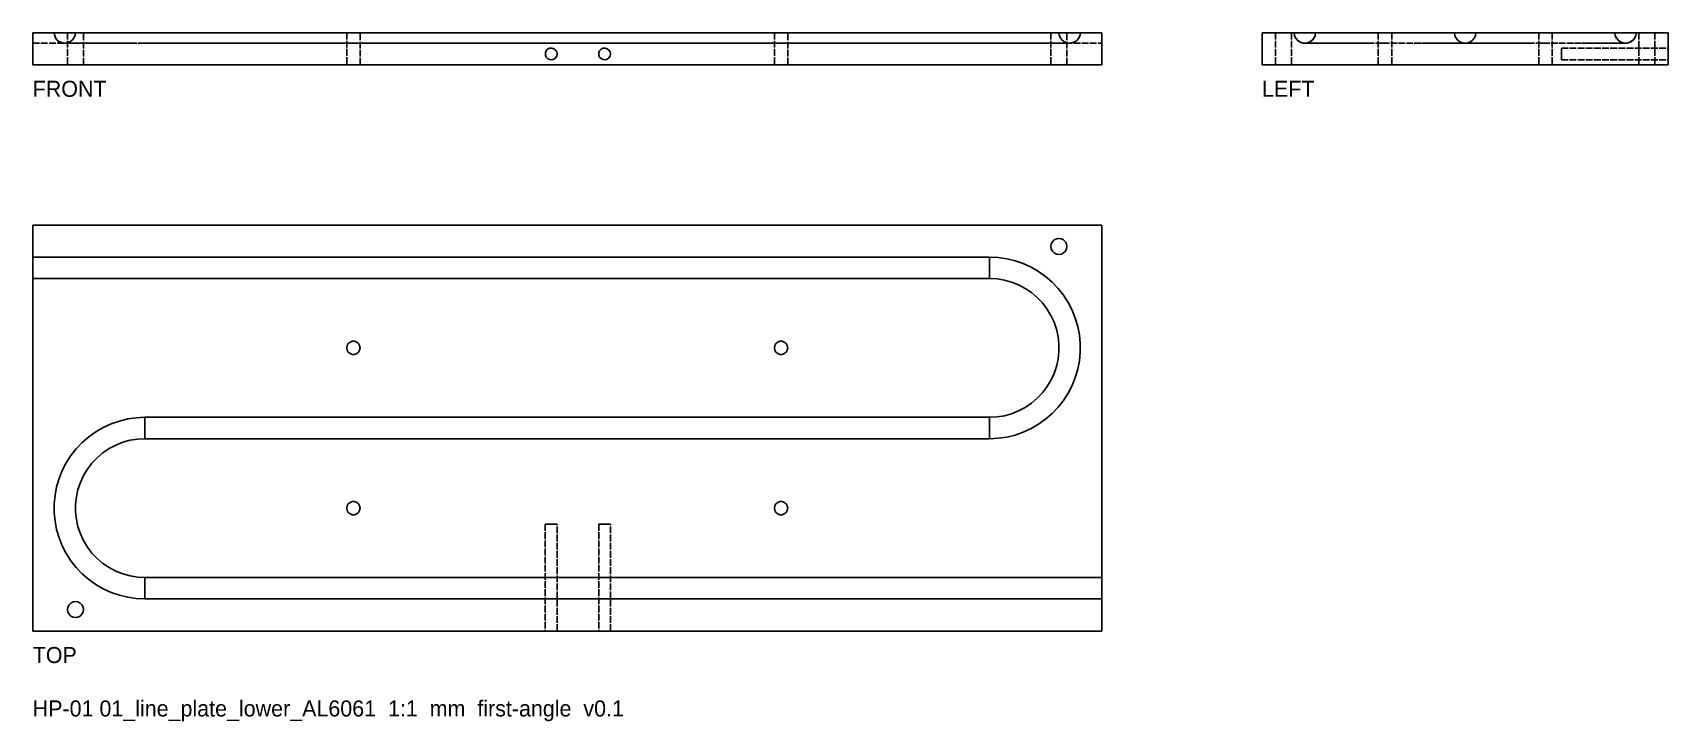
# Model space of a CAD drawing. Header units: millimetres. Extents: x 0 to 306, y -17 to 112.
import ezdxf

# ---------------------------------------------------------------- set-up
doc = ezdxf.new("R2010")
doc.units = ezdxf.units.MM
doc.linetypes.add('DASHED', pattern=[1.524, 1.27, -0.254])
for name, color, linetype in [('HIDDEN', 8, 'DASHED'), ('TEXT', 3, 'Continuous'), ('VISIBLE', 7, 'Continuous')]:
    doc.layers.add(name, color=color, linetype=linetype)

msp = doc.modelspace()

# ---------------------------------------------------------------- linework, layer by layer
at = {"layer": 'HIDDEN'}
for points in [[(0, 112), (0, 111.78), (0, 111.56), (0, 111.35), (0, 111.15), (0, 110.96), (0, 110.78), (0, 110.62), (0, 110.47), (0, 110.35), (0, 110.24), (0, 110.16), (0, 110.1), (0, 110.06), (0, 110.05)], [(0, 110.05), (0, 110.06), (0, 110.1), (0, 110.16), (0, 110.24), (0, 110.35), (0, 110.47), (0, 110.62), (0, 110.78), (0, 110.96), (0, 111.15), (0, 111.35), (0, 111.56), (0, 111.78), (0, 112)], [(0, 106), (0, 112)], [(0, 112), (179, 112)], [(0, 112), (179, 112)], [(0, 112), (200, 112)], [(21, 112), (19.1, 112), (17.22, 112), (15.39, 112), (13.62, 112), (11.96, 112), (10.4, 112), (8.98, 112), (7.71, 112), (6.61, 112), (5.68, 112), (4.95, 112), (4.43, 112), (4.11, 112), (4, 112)], [(4, 112), (4.11, 112), (4.43, 112), (4.95, 112), (5.68, 112), (6.61, 112), (7.71, 112), (8.98, 112), (10.4, 112), (11.96, 112), (13.62, 112), (15.39, 112), (17.22, 112), (19.1, 112), (21, 112)], [(4, 112), (4.05, 111.62), (4.17, 111.25), (4.35, 110.91), (4.6, 110.62), (4.9, 110.38), (5.25, 110.2), (5.62, 110.09), (6, 110.05)], [(8, 112), (7.95, 111.62), (7.83, 111.25), (7.65, 110.91), (7.4, 110.62), (7.1, 110.38), (6.75, 110.2), (6.38, 110.09), (6, 110.05)], [(9.5, 112), (9.46, 112), (9.35, 112), (9.17, 112), (8.94, 112), (8.65, 112), (8.33, 112), (8, 112), (7.67, 112), (7.35, 112), (7.06, 112), (6.83, 112), (6.65, 112), (6.54, 112), (6.5, 112)], [(6.5, 112), (6.54, 112), (6.65, 112), (6.83, 112), (7.06, 112), (7.35, 112), (7.67, 112), (8, 112), (8.33, 112), (8.65, 112), (8.94, 112), (9.17, 112), (9.35, 112), (9.46, 112), (9.5, 112)], [(6.5, 112), (6.5, 106)], [(21, 112), (19.54, 112), (18.11, 112), (16.71, 112), (15.36, 112), (14.08, 112), (12.89, 112), (11.81, 112), (10.84, 112), (9.99, 112), (9.29, 112), (8.73, 112), (8.33, 112), (8.08, 112), (8, 112)], [(8, 112), (8.08, 112), (8.33, 112), (8.73, 112), (9.29, 112), (9.99, 112), (10.84, 112), (11.81, 112), (12.89, 112), (14.08, 112), (15.36, 112), (16.71, 112), (18.11, 112), (19.54, 112), (21, 112)], [(9.5, 106), (9.5, 112)], [(21, 112), (200, 112)], [(179, 112), (21, 112)], [(179, 112), (21, 112)], [(21, 112), (200, 112)], [(61.25, 112), (61.22, 112), (61.13, 112), (60.98, 112), (60.78, 112), (60.54, 112), (60.28, 112), (60, 112), (59.72, 112), (59.46, 112), (59.22, 112), (59.02, 112), (58.87, 112), (58.78, 112), (58.75, 112)], [(58.75, 112), (58.78, 112), (58.87, 112), (59.02, 112), (59.22, 112), (59.46, 112), (59.72, 112), (60, 112), (60.28, 112), (60.54, 112), (60.78, 112), (60.98, 112), (61.13, 112), (61.22, 112), (61.25, 112)], [(61.25, 112), (61.22, 112), (61.13, 112), (60.98, 112), (60.78, 112), (60.54, 112), (60.28, 112), (60, 112), (59.72, 112), (59.46, 112), (59.22, 112), (59.02, 112), (58.87, 112), (58.78, 112), (58.75, 112)], [(58.75, 112), (58.78, 112), (58.87, 112), (59.02, 112), (59.22, 112), (59.46, 112), (59.72, 112), (60, 112), (60.28, 112), (60.54, 112), (60.78, 112), (60.98, 112), (61.13, 112), (61.22, 112), (61.25, 112)], [(58.75, 112), (58.75, 106)], [(58.75, 112), (58.75, 106)], [(61.25, 106), (61.25, 112)], [(61.25, 106), (61.25, 112)], [(141.25, 112), (141.22, 112), (141.13, 112), (140.98, 112), (140.78, 112), (140.54, 112), (140.28, 112), (140, 112), (139.72, 112), (139.46, 112), (139.22, 112), (139.02, 112), (138.87, 112), (138.78, 112), (138.75, 112)], [(138.75, 112), (138.78, 112), (138.87, 112), (139.02, 112), (139.22, 112), (139.46, 112), (139.72, 112), (140, 112), (140.28, 112), (140.54, 112), (140.78, 112), (140.98, 112), (141.13, 112), (141.22, 112), (141.25, 112)], [(141.25, 112), (141.22, 112), (141.13, 112), (140.98, 112), (140.78, 112), (140.54, 112), (140.28, 112), (140, 112), (139.72, 112), (139.46, 112), (139.22, 112), (139.02, 112), (138.87, 112), (138.78, 112), (138.75, 112)], [(138.75, 112), (138.78, 112), (138.87, 112), (139.02, 112), (139.22, 112), (139.46, 112), (139.72, 112), (140, 112), (140.28, 112), (140.54, 112), (140.78, 112), (140.98, 112), (141.13, 112), (141.22, 112), (141.25, 112)], [(138.75, 112), (138.75, 106)], [(138.75, 112), (138.75, 106)], [(141.25, 106), (141.25, 112)], [(141.25, 106), (141.25, 112)], [(179, 112), (180.46, 112), (181.89, 112), (183.29, 112), (184.64, 112), (185.92, 112), (187.11, 112), (188.19, 112), (189.16, 112), (190.01, 112), (190.71, 112), (191.27, 112), (191.67, 112), (191.92, 112), (192, 112)], [(192, 112), (191.92, 112), (191.67, 112), (191.27, 112), (190.71, 112), (190.01, 112), (189.16, 112), (188.19, 112), (187.11, 112), (185.92, 112), (184.64, 112), (183.29, 112), (181.89, 112), (180.46, 112), (179, 112)], [(179, 112), (180.9, 112), (182.78, 112), (184.61, 112), (186.38, 112), (188.04, 112), (189.6, 112), (191.02, 112), (192.29, 112), (193.39, 112), (194.32, 112), (195.05, 112), (195.57, 112), (195.89, 112), (196, 112)], [(196, 112), (195.89, 112), (195.57, 112), (195.05, 112), (194.32, 112), (193.39, 112), (192.29, 112), (191.02, 112), (189.6, 112), (188.04, 112), (186.38, 112), (184.61, 112), (182.78, 112), (180.9, 112), (179, 112)], [(193.5, 112), (193.46, 112), (193.35, 112), (193.17, 112), (192.94, 112), (192.65, 112), (192.33, 112), (192, 112), (191.67, 112), (191.35, 112), (191.06, 112), (190.83, 112), (190.65, 112), (190.54, 112), (190.5, 112)], [(190.5, 112), (190.54, 112), (190.65, 112), (190.83, 112), (191.06, 112), (191.35, 112), (191.67, 112), (192, 112), (192.33, 112), (192.65, 112), (192.94, 112), (193.17, 112), (193.35, 112), (193.46, 112), (193.5, 112)], [(190.5, 112), (190.5, 106)], [(192, 112), (192.05, 111.62), (192.17, 111.25), (192.35, 110.91), (192.6, 110.62), (192.9, 110.38), (193.25, 110.2), (193.62, 110.09), (194, 110.05)], [(193.5, 106), (193.5, 112)], [(196, 112), (195.95, 111.62), (195.83, 111.25), (195.65, 110.91), (195.4, 110.62), (195.1, 110.38), (194.75, 110.2), (194.38, 110.09), (194, 110.05)], [(200, 106), (200, 112)], [(200, 112), (200, 111.78), (200, 111.56), (200, 111.35), (200, 111.15), (200, 110.96), (200, 110.78), (200, 110.62), (200, 110.47), (200, 110.35), (200, 110.24), (200, 110.16), (200, 110.1), (200, 110.06), (200, 110.05)], [(200, 110.05), (200, 110.06), (200, 110.1), (200, 110.16), (200, 110.24), (200, 110.35), (200, 110.47), (200, 110.62), (200, 110.78), (200, 110.96), (200, 111.15), (200, 111.35), (200, 111.56), (200, 111.78), (200, 112)], [(296, 112), (230, 112)], [(230, 106), (230, 112)], [(234, 112), (233.83, 112), (233.67, 112), (233.5, 112), (233.35, 112), (233.2, 112), (233.06, 112), (232.94, 112), (232.83, 112), (232.73, 112), (232.65, 112), (232.58, 112), (232.54, 112), (232.51, 112), (232.5, 112)], [(232.5, 112), (232.54, 112), (232.65, 112), (232.83, 112), (233.06, 112), (233.35, 112), (233.67, 112), (234, 112), (234.33, 112), (234.65, 112), (234.94, 112), (235.17, 112), (235.35, 112), (235.46, 112), (235.5, 112)], [(232.5, 112), (232.5, 106)], [(235.5, 112), (235.49, 112), (235.46, 112), (235.42, 112), (235.35, 112), (235.27, 112), (235.17, 112), (235.06, 112), (234.94, 112), (234.8, 112), (234.65, 112), (234.5, 112), (234.33, 112), (234.17, 112), (234, 112)], [(235.5, 112), (235.5, 106)], [(238, 110.05), (237.49, 110.12), (237.01, 110.31), (236.6, 110.62), (236.28, 111.02), (236.08, 111.49), (236, 112)], [(240, 112), (239.92, 111.49), (239.72, 111.02), (239.4, 110.62), (238.99, 110.31), (238.51, 110.12), (238, 110.05)], [(240, 112), (240.33, 112), (241.29, 112), (242.84, 112), (244.89, 112), (247.36, 112), (250.11, 112), (253, 112), (255.89, 112), (258.64, 112), (261.11, 112), (263.16, 112), (264.71, 112), (265.67, 112), (266, 112)], [(240, 112), (242.1, 112), (244.53, 112), (247.21, 112), (250.07, 112), (253.02, 112), (255.97, 112), (258.83, 112), (261.51, 112), (263.94, 112), (266.03, 112), (267.73, 112), (268.98, 112), (269.74, 112), (270, 112)], [(253, 112), (252.86, 112), (252.72, 112), (252.59, 112), (252.46, 112), (252.33, 112), (252.22, 112), (252.12, 112), (252.02, 112), (251.94, 112), (251.87, 112), (251.82, 112), (251.78, 112), (251.76, 112), (251.75, 112)], [(251.75, 112), (251.78, 112), (251.87, 112), (252.02, 112), (252.22, 112), (252.46, 112), (252.72, 112), (253, 112), (253.28, 112), (253.54, 112), (253.78, 112), (253.98, 112), (254.13, 112), (254.22, 112), (254.25, 112)], [(253, 112), (252.86, 112), (252.72, 112), (252.59, 112), (252.46, 112), (252.33, 112), (252.22, 112), (252.12, 112), (252.02, 112), (251.94, 112), (251.87, 112), (251.82, 112), (251.78, 112), (251.76, 112), (251.75, 112)], [(251.75, 112), (251.78, 112), (251.87, 112), (252.02, 112), (252.22, 112), (252.46, 112), (252.72, 112), (253, 112), (253.28, 112), (253.54, 112), (253.78, 112), (253.98, 112), (254.13, 112), (254.22, 112), (254.25, 112)], [(251.75, 112), (251.75, 106)], [(251.75, 112), (251.75, 106)], [(254.25, 112), (254.24, 112), (254.22, 112), (254.18, 112), (254.13, 112), (254.06, 112), (253.98, 112), (253.88, 112), (253.78, 112), (253.67, 112), (253.54, 112), (253.41, 112), (253.28, 112), (253.14, 112), (253, 112)], [(254.25, 112), (254.24, 112), (254.22, 112), (254.18, 112), (254.13, 112), (254.06, 112), (253.98, 112), (253.88, 112), (253.78, 112), (253.67, 112), (253.54, 112), (253.41, 112), (253.28, 112), (253.14, 112), (253, 112)], [(254.25, 112), (254.25, 106)], [(254.25, 112), (254.25, 106)], [(266, 112), (266.43, 112), (267.68, 112), (269.71, 112), (272.4, 112), (275.62, 112), (279.22, 112), (283, 112), (286.78, 112), (290.38, 112), (293.6, 112), (296.29, 112), (298.32, 112), (299.57, 112), (300, 112)], [(268, 110.05), (267.49, 110.12), (267.01, 110.31), (266.6, 110.62), (266.28, 111.02), (266.08, 111.49), (266, 112)], [(266, 112), (266.08, 111.49), (266.28, 111.02), (266.6, 110.62), (267.01, 110.31), (267.49, 110.12), (268, 110.05)], [(270, 112), (269.92, 111.49), (269.72, 111.02), (269.4, 110.62), (268.99, 110.31), (268.51, 110.12), (268, 110.05)], [(268, 110.05), (268.51, 110.12), (268.99, 110.31), (269.4, 110.62), (269.72, 111.02), (269.92, 111.49), (270, 112)], [(270, 112), (270.33, 112), (271.29, 112), (272.84, 112), (274.89, 112), (277.36, 112), (280.11, 112), (283, 112), (285.89, 112), (288.64, 112), (291.11, 112), (293.16, 112), (294.71, 112), (295.67, 112), (296, 112)], [(283, 112), (282.86, 112), (282.72, 112), (282.59, 112), (282.46, 112), (282.33, 112), (282.22, 112), (282.12, 112), (282.02, 112), (281.94, 112), (281.87, 112), (281.82, 112), (281.78, 112), (281.76, 112), (281.75, 112)], [(281.75, 112), (281.78, 112), (281.87, 112), (282.02, 112), (282.22, 112), (282.46, 112), (282.72, 112), (283, 112), (283.28, 112), (283.54, 112), (283.78, 112), (283.98, 112), (284.13, 112), (284.22, 112), (284.25, 112)], [(283, 112), (282.86, 112), (282.72, 112), (282.59, 112), (282.46, 112), (282.33, 112), (282.22, 112), (282.12, 112), (282.02, 112), (281.94, 112), (281.87, 112), (281.82, 112), (281.78, 112), (281.76, 112), (281.75, 112)], [(281.75, 112), (281.78, 112), (281.87, 112), (282.02, 112), (282.22, 112), (282.46, 112), (282.72, 112), (283, 112), (283.28, 112), (283.54, 112), (283.78, 112), (283.98, 112), (284.13, 112), (284.22, 112), (284.25, 112)], [(281.75, 112), (281.75, 106)], [(281.75, 112), (281.75, 106)], [(284.25, 112), (284.24, 112), (284.22, 112), (284.18, 112), (284.13, 112), (284.06, 112), (283.98, 112), (283.88, 112), (283.78, 112), (283.67, 112), (283.54, 112), (283.41, 112), (283.28, 112), (283.14, 112), (283, 112)], [(284.25, 112), (284.24, 112), (284.22, 112), (284.18, 112), (284.13, 112), (284.06, 112), (283.98, 112), (283.88, 112), (283.78, 112), (283.67, 112), (283.54, 112), (283.41, 112), (283.28, 112), (283.14, 112), (283, 112)], [(284.25, 112), (284.25, 106)], [(284.25, 112), (284.25, 106)], [(300, 112), (299.91, 111.45), (299.67, 110.94), (299.29, 110.52), (298.82, 110.23), (298.28, 110.07), (297.72, 110.07), (297.18, 110.23), (296.71, 110.52), (296.33, 110.94), (296.09, 111.45), (296, 112)], [(296, 112), (296.08, 111.49), (296.28, 111.02), (296.6, 110.62), (297.01, 110.31), (297.49, 110.12), (298, 110.05)], [(298, 110.05), (298.51, 110.12), (298.99, 110.31), (299.4, 110.62), (299.72, 111.02), (299.92, 111.49), (300, 112)], [(306, 112), (300, 112)], [(302, 112), (301.83, 112), (301.67, 112), (301.5, 112), (301.35, 112), (301.2, 112), (301.06, 112), (300.94, 112), (300.83, 112), (300.73, 112), (300.65, 112), (300.58, 112), (300.54, 112), (300.51, 112), (300.5, 112)], [(300.5, 112), (300.54, 112), (300.65, 112), (300.83, 112), (301.06, 112), (301.35, 112), (301.67, 112), (302, 112), (302.33, 112), (302.65, 112), (302.94, 112), (303.17, 112), (303.35, 112), (303.46, 112), (303.5, 112)], [(300.5, 112), (300.5, 106)], [(303.5, 112), (303.49, 112), (303.46, 112), (303.42, 112), (303.35, 112), (303.27, 112), (303.17, 112), (303.06, 112), (302.94, 112), (302.8, 112), (302.65, 112), (302.5, 112), (302.33, 112), (302.17, 112), (302, 112)], [(303.5, 112), (303.5, 106)], [(306, 106), (306, 112)], [(0, 110.05), (179, 110.05)], [(21, 110.05), (18.89, 110.05), (16.82, 110.05), (14.56, 110.05), (13.49, 110.05), (12.47, 110.05), (11.51, 110.05), (10.6, 110.05), (9.77, 110.05), (9, 110.05), (8.32, 110.05), (7.72, 110.05), (7.2, 110.05), (6.77, 110.05), (6.44, 110.05), (6.19, 110.05), (6.05, 110.05), (6, 110.05)], [(21, 110.05), (18.07, 110.05), (16.65, 110.05), (15.26, 110.05), (13.93, 110.05), (12.67, 110.05), (11.49, 110.05), (10.39, 110.05), (9.41, 110.05), (8.53, 110.05), (7.77, 110.05), (7.14, 110.05), (6.65, 110.05), (6.29, 110.05), (6.07, 110.05), (6, 110.05)], [(21, 110.05), (200, 110.05)], [(179, 110.05), (21, 110.05)], [(98.1, 108.02), (98.03, 108.42), (97.81, 108.76), (97.49, 109), (97.1, 109.12), (96.7, 109.08), (96.34, 108.9), (96.06, 108.6), (95.92, 108.22), (95.92, 107.82), (96.06, 107.44), (96.34, 107.14), (96.7, 106.96), (97.1, 106.92), (97.49, 107.04), (97.81, 107.28), (98.03, 107.62), (98.1, 108.02)], [(108.1, 108.02), (108.03, 108.42), (107.81, 108.76), (107.49, 109), (107.1, 109.12), (106.7, 109.08), (106.34, 108.9), (106.06, 108.6), (105.92, 108.22), (105.92, 107.82), (106.06, 107.44), (106.34, 107.14), (106.7, 106.96), (107.1, 106.92), (107.49, 107.04), (107.81, 107.28), (108.03, 107.62), (108.1, 108.02)], [(179, 110.05), (181.93, 110.05), (183.35, 110.05), (184.74, 110.05), (186.07, 110.05), (187.33, 110.05), (188.52, 110.05), (189.61, 110.05), (190.59, 110.05), (191.47, 110.05), (192.23, 110.05), (192.86, 110.05), (193.35, 110.05), (193.71, 110.05), (193.93, 110.05), (194, 110.05)], [(179, 110.05), (181.93, 110.05), (183.35, 110.05), (184.74, 110.05), (186.07, 110.05), (187.33, 110.05), (188.52, 110.05), (189.61, 110.05), (190.59, 110.05), (191.47, 110.05), (192.23, 110.05), (192.86, 110.05), (193.35, 110.05), (193.71, 110.05), (193.93, 110.05), (194, 110.05)], [(238, 110.05), (238.07, 110.05), (238.28, 110.05), (238.62, 110.05), (239.1, 110.05), (239.71, 110.05), (240.44, 110.05), (241.28, 110.05), (242.23, 110.05), (243.29, 110.05), (244.43, 110.05), (245.65, 110.05), (246.95, 110.05), (248.3, 110.05), (249.69, 110.05), (252.55, 110.05), (255.53, 110.05), (257, 110.05), (258.43, 110.05), (259.8, 110.05), (261.1, 110.05), (262.32, 110.05), (263.45, 110.05), (264.47, 110.05), (265.38, 110.05), (266.16, 110.05), (266.81, 110.05), (267.33, 110.05), (267.7, 110.05), (267.93, 110.05), (268, 110.05)], [(268, 110.05), (268.07, 110.05), (268.28, 110.05), (268.62, 110.05), (269.1, 110.05), (269.71, 110.05), (270.44, 110.05), (271.28, 110.05), (272.23, 110.05), (273.29, 110.05), (274.43, 110.05), (275.65, 110.05), (276.95, 110.05), (278.3, 110.05), (279.69, 110.05), (282.55, 110.05), (285.53, 110.05), (287, 110.05), (288.43, 110.05), (289.8, 110.05), (291.1, 110.05), (292.32, 110.05), (293.45, 110.05), (294.47, 110.05), (295.38, 110.05), (296.16, 110.05), (296.81, 110.05), (297.33, 110.05), (297.7, 110.05), (297.93, 110.05), (298, 110.05)], [(286, 108.02), (286, 108.14), (286, 108.26), (286, 108.38), (286, 108.5), (286, 108.61), (286, 108.71), (286, 108.8), (286, 108.88), (286, 108.95), (286, 109.01), (286, 109.06), (286, 109.09), (286, 109.11), (286, 109.12)], [(286, 109.12), (286, 109.09), (286, 109.01), (286, 108.88), (286, 108.71), (286, 108.5), (286, 108.26), (286, 108.02), (286, 107.78), (286, 107.54), (286, 107.33), (286, 107.16), (286, 107.03), (286, 106.95), (286, 106.92)], [(286, 108.02), (286, 108.14), (286, 108.26), (286, 108.38), (286, 108.5), (286, 108.61), (286, 108.71), (286, 108.8), (286, 108.88), (286, 108.95), (286, 109.01), (286, 109.06), (286, 109.09), (286, 109.11), (286, 109.12)], [(286, 109.12), (286, 109.09), (286, 109.01), (286, 108.88), (286, 108.71), (286, 108.5), (286, 108.26), (286, 108.02), (286, 107.78), (286, 107.54), (286, 107.33), (286, 107.16), (286, 107.03), (286, 106.95), (286, 106.92)], [(286, 109.12), (306, 109.12)], [(286, 109.12), (306, 109.12)], [(286, 106.92), (286, 106.93), (286, 106.95), (286, 106.98), (286, 107.03), (286, 107.09), (286, 107.16), (286, 107.24), (286, 107.33), (286, 107.43), (286, 107.54), (286, 107.66), (286, 107.78), (286, 107.9), (286, 108.02)], [(286, 106.92), (286, 106.93), (286, 106.95), (286, 106.98), (286, 107.03), (286, 107.09), (286, 107.16), (286, 107.24), (286, 107.33), (286, 107.43), (286, 107.54), (286, 107.66), (286, 107.78), (286, 107.9), (286, 108.02)], [(306, 108.02), (306, 108.14), (306, 108.26), (306, 108.38), (306, 108.5), (306, 108.61), (306, 108.71), (306, 108.8), (306, 108.88), (306, 108.95), (306, 109.01), (306, 109.06), (306, 109.09), (306, 109.11), (306, 109.12)], [(306, 109.12), (306, 109.09), (306, 109.01), (306, 108.88), (306, 108.71), (306, 108.5), (306, 108.26), (306, 108.02), (306, 107.78), (306, 107.54), (306, 107.33), (306, 107.16), (306, 107.03), (306, 106.95), (306, 106.92)], [(306, 108.02), (306, 108.14), (306, 108.26), (306, 108.38), (306, 108.5), (306, 108.61), (306, 108.71), (306, 108.8), (306, 108.88), (306, 108.95), (306, 109.01), (306, 109.06), (306, 109.09), (306, 109.11), (306, 109.12)], [(306, 109.12), (306, 109.09), (306, 109.01), (306, 108.88), (306, 108.71), (306, 108.5), (306, 108.26), (306, 108.02), (306, 107.78), (306, 107.54), (306, 107.33), (306, 107.16), (306, 107.03), (306, 106.95), (306, 106.92)], [(306, 106.92), (306, 106.93), (306, 106.95), (306, 106.98), (306, 107.03), (306, 107.09), (306, 107.16), (306, 107.24), (306, 107.33), (306, 107.43), (306, 107.54), (306, 107.66), (306, 107.78), (306, 107.9), (306, 108.02)], [(306, 106.92), (306, 106.93), (306, 106.95), (306, 106.98), (306, 107.03), (306, 107.09), (306, 107.16), (306, 107.24), (306, 107.33), (306, 107.43), (306, 107.54), (306, 107.66), (306, 107.78), (306, 107.9), (306, 108.02)], [(0, 106), (200, 106)], [(9.5, 106), (9.46, 106), (9.35, 106), (9.17, 106), (8.94, 106), (8.65, 106), (8.33, 106), (8, 106), (7.67, 106), (7.35, 106), (7.06, 106), (6.83, 106), (6.65, 106), (6.54, 106), (6.5, 106)], [(6.5, 106), (6.54, 106), (6.65, 106), (6.83, 106), (7.06, 106), (7.35, 106), (7.67, 106), (8, 106), (8.33, 106), (8.65, 106), (8.94, 106), (9.17, 106), (9.35, 106), (9.46, 106), (9.5, 106)], [(61.25, 106), (61.22, 106), (61.13, 106), (60.98, 106), (60.78, 106), (60.54, 106), (60.28, 106), (60, 106), (59.72, 106), (59.46, 106), (59.22, 106), (59.02, 106), (58.87, 106), (58.78, 106), (58.75, 106)], [(58.75, 106), (58.78, 106), (58.87, 106), (59.02, 106), (59.22, 106), (59.46, 106), (59.72, 106), (60, 106), (60.28, 106), (60.54, 106), (60.78, 106), (60.98, 106), (61.13, 106), (61.22, 106), (61.25, 106)], [(61.25, 106), (61.22, 106), (61.13, 106), (60.98, 106), (60.78, 106), (60.54, 106), (60.28, 106), (60, 106), (59.72, 106), (59.46, 106), (59.22, 106), (59.02, 106), (58.87, 106), (58.78, 106), (58.75, 106)], [(58.75, 106), (58.78, 106), (58.87, 106), (59.02, 106), (59.22, 106), (59.46, 106), (59.72, 106), (60, 106), (60.28, 106), (60.54, 106), (60.78, 106), (60.98, 106), (61.13, 106), (61.22, 106), (61.25, 106)], [(141.25, 106), (141.22, 106), (141.13, 106), (140.98, 106), (140.78, 106), (140.54, 106), (140.28, 106), (140, 106), (139.72, 106), (139.46, 106), (139.22, 106), (139.02, 106), (138.87, 106), (138.78, 106), (138.75, 106)], [(138.75, 106), (138.78, 106), (138.87, 106), (139.02, 106), (139.22, 106), (139.46, 106), (139.72, 106), (140, 106), (140.28, 106), (140.54, 106), (140.78, 106), (140.98, 106), (141.13, 106), (141.22, 106), (141.25, 106)], [(141.25, 106), (141.22, 106), (141.13, 106), (140.98, 106), (140.78, 106), (140.54, 106), (140.28, 106), (140, 106), (139.72, 106), (139.46, 106), (139.22, 106), (139.02, 106), (138.87, 106), (138.78, 106), (138.75, 106)], [(138.75, 106), (138.78, 106), (138.87, 106), (139.02, 106), (139.22, 106), (139.46, 106), (139.72, 106), (140, 106), (140.28, 106), (140.54, 106), (140.78, 106), (140.98, 106), (141.13, 106), (141.22, 106), (141.25, 106)], [(193.5, 106), (193.46, 106), (193.35, 106), (193.17, 106), (192.94, 106), (192.65, 106), (192.33, 106), (192, 106), (191.67, 106), (191.35, 106), (191.06, 106), (190.83, 106), (190.65, 106), (190.54, 106), (190.5, 106)], [(190.5, 106), (190.54, 106), (190.65, 106), (190.83, 106), (191.06, 106), (191.35, 106), (191.67, 106), (192, 106), (192.33, 106), (192.65, 106), (192.94, 106), (193.17, 106), (193.35, 106), (193.46, 106), (193.5, 106)], [(306, 106), (230, 106)], [(234, 106), (233.83, 106), (233.67, 106), (233.5, 106), (233.35, 106), (233.2, 106), (233.06, 106), (232.94, 106), (232.83, 106), (232.73, 106), (232.65, 106), (232.58, 106), (232.54, 106), (232.51, 106), (232.5, 106)], [(232.5, 106), (232.54, 106), (232.65, 106), (232.83, 106), (233.06, 106), (233.35, 106), (233.67, 106), (234, 106), (234.33, 106), (234.65, 106), (234.94, 106), (235.17, 106), (235.35, 106), (235.46, 106), (235.5, 106)], [(235.5, 106), (235.49, 106), (235.46, 106), (235.42, 106), (235.35, 106), (235.27, 106), (235.17, 106), (235.06, 106), (234.94, 106), (234.8, 106), (234.65, 106), (234.5, 106), (234.33, 106), (234.17, 106), (234, 106)], [(253, 106), (252.86, 106), (252.72, 106), (252.59, 106), (252.46, 106), (252.33, 106), (252.22, 106), (252.12, 106), (252.02, 106), (251.94, 106), (251.87, 106), (251.82, 106), (251.78, 106), (251.76, 106), (251.75, 106)], [(251.75, 106), (251.78, 106), (251.87, 106), (252.02, 106), (252.22, 106), (252.46, 106), (252.72, 106), (253, 106), (253.28, 106), (253.54, 106), (253.78, 106), (253.98, 106), (254.13, 106), (254.22, 106), (254.25, 106)], [(253, 106), (252.86, 106), (252.72, 106), (252.59, 106), (252.46, 106), (252.33, 106), (252.22, 106), (252.12, 106), (252.02, 106), (251.94, 106), (251.87, 106), (251.82, 106), (251.78, 106), (251.76, 106), (251.75, 106)], [(251.75, 106), (251.78, 106), (251.87, 106), (252.02, 106), (252.22, 106), (252.46, 106), (252.72, 106), (253, 106), (253.28, 106), (253.54, 106), (253.78, 106), (253.98, 106), (254.13, 106), (254.22, 106), (254.25, 106)], [(254.25, 106), (254.24, 106), (254.22, 106), (254.18, 106), (254.13, 106), (254.06, 106), (253.98, 106), (253.88, 106), (253.78, 106), (253.67, 106), (253.54, 106), (253.41, 106), (253.28, 106), (253.14, 106), (253, 106)], [(254.25, 106), (254.24, 106), (254.22, 106), (254.18, 106), (254.13, 106), (254.06, 106), (253.98, 106), (253.88, 106), (253.78, 106), (253.67, 106), (253.54, 106), (253.41, 106), (253.28, 106), (253.14, 106), (253, 106)], [(283, 106), (282.86, 106), (282.72, 106), (282.59, 106), (282.46, 106), (282.33, 106), (282.22, 106), (282.12, 106), (282.02, 106), (281.94, 106), (281.87, 106), (281.82, 106), (281.78, 106), (281.76, 106), (281.75, 106)], [(281.75, 106), (281.78, 106), (281.87, 106), (282.02, 106), (282.22, 106), (282.46, 106), (282.72, 106), (283, 106), (283.28, 106), (283.54, 106), (283.78, 106), (283.98, 106), (284.13, 106), (284.22, 106), (284.25, 106)], [(283, 106), (282.86, 106), (282.72, 106), (282.59, 106), (282.46, 106), (282.33, 106), (282.22, 106), (282.12, 106), (282.02, 106), (281.94, 106), (281.87, 106), (281.82, 106), (281.78, 106), (281.76, 106), (281.75, 106)], [(281.75, 106), (281.78, 106), (281.87, 106), (282.02, 106), (282.22, 106), (282.46, 106), (282.72, 106), (283, 106), (283.28, 106), (283.54, 106), (283.78, 106), (283.98, 106), (284.13, 106), (284.22, 106), (284.25, 106)], [(284.25, 106), (284.24, 106), (284.22, 106), (284.18, 106), (284.13, 106), (284.06, 106), (283.98, 106), (283.88, 106), (283.78, 106), (283.67, 106), (283.54, 106), (283.41, 106), (283.28, 106), (283.14, 106), (283, 106)], [(284.25, 106), (284.24, 106), (284.22, 106), (284.18, 106), (284.13, 106), (284.06, 106), (283.98, 106), (283.88, 106), (283.78, 106), (283.67, 106), (283.54, 106), (283.41, 106), (283.28, 106), (283.14, 106), (283, 106)], [(286, 106.92), (306, 106.92)], [(286, 106.92), (306, 106.92)], [(302, 106), (301.83, 106), (301.67, 106), (301.5, 106), (301.35, 106), (301.2, 106), (301.06, 106), (300.94, 106), (300.83, 106), (300.73, 106), (300.65, 106), (300.58, 106), (300.54, 106), (300.51, 106), (300.5, 106)], [(300.5, 106), (300.54, 106), (300.65, 106), (300.83, 106), (301.06, 106), (301.35, 106), (301.67, 106), (302, 106), (302.33, 106), (302.65, 106), (302.94, 106), (303.17, 106), (303.35, 106), (303.46, 106), (303.5, 106)], [(303.5, 106), (303.49, 106), (303.46, 106), (303.42, 106), (303.35, 106), (303.27, 106), (303.17, 106), (303.06, 106), (302.94, 106), (302.8, 106), (302.65, 106), (302.5, 106), (302.33, 106), (302.17, 106), (302, 106)], [(0, 0), (0, 76)], [(0, 76), (200, 76)], [(193.5, 72), (193.43, 72.46), (193.21, 72.88), (192.88, 73.21), (192.46, 73.43), (192, 73.5), (191.54, 73.43), (191.12, 73.21), (190.79, 72.88), (190.57, 72.46), (190.5, 72), (190.57, 71.54), (190.79, 71.12), (191.12, 70.79), (191.54, 70.57), (192, 70.5), (192.46, 70.57), (192.88, 70.79), (193.21, 71.12), (193.43, 71.54), (193.5, 72)], [(200, 0), (200, 76)], [(61.25, 53), (61.17, 53.43), (60.96, 53.8), (60.62, 54.08), (60.22, 54.23), (59.78, 54.23), (59.38, 54.08), (59.04, 53.8), (58.83, 53.43), (58.75, 53), (58.83, 52.57), (59.04, 52.2), (59.38, 51.92), (59.78, 51.77), (60.22, 51.77), (60.62, 51.92), (60.96, 52.2), (61.17, 52.57), (61.25, 53)], [(141.25, 53), (141.17, 53.43), (140.96, 53.8), (140.62, 54.08), (140.22, 54.23), (139.78, 54.23), (139.38, 54.08), (139.04, 53.8), (138.83, 53.43), (138.75, 53), (138.83, 52.57), (139.04, 52.2), (139.38, 51.92), (139.78, 51.77), (140.22, 51.77), (140.62, 51.92), (140.96, 52.2), (141.17, 52.57), (141.25, 53)], [(61.25, 23), (61.17, 23.43), (60.96, 23.8), (60.62, 24.08), (60.22, 24.23), (59.78, 24.23), (59.38, 24.08), (59.04, 23.8), (58.83, 23.43), (58.75, 23), (58.83, 22.57), (59.04, 22.2), (59.38, 21.92), (59.78, 21.77), (60.22, 21.77), (60.62, 21.92), (60.96, 22.2), (61.17, 22.57), (61.25, 23)], [(141.25, 23), (141.17, 23.43), (140.96, 23.8), (140.62, 24.08), (140.22, 24.23), (139.78, 24.23), (139.38, 24.08), (139.04, 23.8), (138.83, 23.43), (138.75, 23), (138.83, 22.57), (139.04, 22.2), (139.38, 21.92), (139.78, 21.77), (140.22, 21.77), (140.62, 21.92), (140.96, 22.2), (141.17, 22.57), (141.25, 23)], [(98.1, 20), (98.07, 20), (97.99, 20), (97.86, 20), (97.69, 20), (97.48, 20), (97.24, 20), (97, 20), (96.76, 20), (96.52, 20), (96.31, 20), (96.14, 20), (96.01, 20), (95.93, 20), (95.9, 20)], [(95.9, 20), (95.93, 20), (96.01, 20), (96.14, 20), (96.31, 20), (96.52, 20), (96.76, 20), (97, 20), (97.24, 20), (97.48, 20), (97.69, 20), (97.86, 20), (97.99, 20), (98.07, 20), (98.1, 20)], [(95.9, 20), (95.9, 0)], [(98.1, 0), (98.1, 20)], [(108.1, 20), (108.07, 20), (107.99, 20), (107.86, 20), (107.69, 20), (107.48, 20), (107.24, 20), (107, 20), (106.76, 20), (106.52, 20), (106.31, 20), (106.14, 20), (106.01, 20), (105.93, 20), (105.9, 20)], [(105.9, 20), (105.93, 20), (106.01, 20), (106.14, 20), (106.31, 20), (106.52, 20), (106.76, 20), (107, 20), (107.24, 20), (107.48, 20), (107.69, 20), (107.86, 20), (107.99, 20), (108.07, 20), (108.1, 20)], [(105.9, 20), (105.9, 0)], [(108.1, 0), (108.1, 20)], [(9.5, 4), (9.43, 4.46), (9.21, 4.88), (8.88, 5.21), (8.46, 5.43), (8, 5.5), (7.54, 5.43), (7.12, 5.21), (6.79, 4.88), (6.57, 4.46), (6.5, 4), (6.57, 3.54), (6.79, 3.12), (7.12, 2.79), (7.54, 2.57), (8, 2.5), (8.46, 2.57), (8.88, 2.79), (9.21, 3.12), (9.43, 3.54), (9.5, 4)], [(0, 0), (200, 0)], [(98.1, 0), (98.07, 0), (97.99, 0), (97.86, 0), (97.69, 0), (97.48, 0), (97.24, 0), (97, 0), (96.76, 0), (96.52, 0), (96.31, 0), (96.14, 0), (96.01, 0), (95.93, 0), (95.9, 0)], [(95.9, 0), (95.93, 0), (96.01, 0), (96.14, 0), (96.31, 0), (96.52, 0), (96.76, 0), (97, 0), (97.24, 0), (97.48, 0), (97.69, 0), (97.86, 0), (97.99, 0), (98.07, 0), (98.1, 0)], [(108.1, 0), (108.07, 0), (107.99, 0), (107.86, 0), (107.69, 0), (107.48, 0), (107.24, 0), (107, 0), (106.76, 0), (106.52, 0), (106.31, 0), (106.14, 0), (106.01, 0), (105.93, 0), (105.9, 0)], [(105.9, 0), (105.93, 0), (106.01, 0), (106.14, 0), (106.31, 0), (106.52, 0), (106.76, 0), (107, 0), (107.24, 0), (107.48, 0), (107.69, 0), (107.86, 0), (107.99, 0), (108.07, 0), (108.1, 0)]]:
    msp.add_lwpolyline(points, dxfattribs=at)
at = {"layer": 'VISIBLE'}
for points in [[(0, 106), (0, 112)], [(0, 112), (200, 112)], [(200, 106), (200, 112)], [(236, 112), (230, 112)], [(230, 106), (230, 112)], [(240, 112), (239.91, 111.45), (239.67, 110.94), (239.29, 110.52), (238.82, 110.23), (238.28, 110.07), (237.72, 110.07), (237.18, 110.23), (236.71, 110.52), (236.33, 110.94), (236.09, 111.45), (236, 112)], [(236, 112), (236.02, 112), (236.09, 112), (236.19, 112), (236.34, 112), (236.53, 112), (236.76, 112), (237.03, 112), (237.34, 112), (237.69, 112), (238.08, 112), (238.51, 112), (238.97, 112), (239.47, 112), (240, 112)], [(306, 112), (240, 112)], [(306, 106), (306, 112)], [(98.1, 108.02), (98.03, 108.42), (97.81, 108.76), (97.49, 109), (97.1, 109.12), (96.7, 109.08), (96.34, 108.9), (96.06, 108.6), (95.92, 108.22), (95.92, 107.82), (96.06, 107.44), (96.34, 107.14), (96.7, 106.96), (97.1, 106.92), (97.49, 107.04), (97.81, 107.28), (98.03, 107.62), (98.1, 108.02)], [(108.1, 108.02), (108.03, 108.42), (107.81, 108.76), (107.49, 109), (107.1, 109.12), (106.7, 109.08), (106.34, 108.9), (106.06, 108.6), (105.92, 108.22), (105.92, 107.82), (106.06, 107.44), (106.34, 107.14), (106.7, 106.96), (107.1, 106.92), (107.49, 107.04), (107.81, 107.28), (108.03, 107.62), (108.1, 108.02)], [(0, 106), (200, 106)], [(306, 106), (230, 106)], [(0, 70), (0, 76)], [(0, 76), (200, 76)], [(193.5, 72), (193.43, 72.46), (193.21, 72.88), (192.88, 73.21), (192.46, 73.43), (192, 73.5), (191.54, 73.43), (191.12, 73.21), (190.79, 72.88), (190.57, 72.46), (190.5, 72), (190.57, 71.54), (190.79, 71.12), (191.12, 70.79), (191.54, 70.57), (192, 70.5), (192.46, 70.57), (192.88, 70.79), (193.21, 71.12), (193.43, 71.54), (193.5, 72)], [(200, 10), (200, 76)], [(0, 66), (0, 66.06), (0, 66.21), (0, 66.45), (0, 66.77), (0, 67.15), (0, 67.56), (0, 68), (0, 68.44), (0, 68.85), (0, 69.23), (0, 69.55), (0, 69.79), (0, 69.94), (0, 70)], [(0, 70), (179, 70)], [(179, 70), (180.62, 69.92), (182.22, 69.69), (183.79, 69.31), (185.32, 68.78), (186.79, 68.11), (188.19, 67.3), (189.51, 66.36), (190.73, 65.3), (191.85, 64.13), (192.85, 62.86), (193.72, 61.5), (194.46, 60.06), (195.06, 58.56), (195.52, 57.01), (195.83, 55.42), (195.98, 53.81), (195.98, 52.19), (195.83, 50.58), (195.52, 48.99), (195.06, 47.44), (194.46, 45.94), (193.72, 44.5), (192.85, 43.14), (191.85, 41.87), (190.73, 40.7), (189.51, 39.64), (188.19, 38.7), (186.79, 37.89), (185.32, 37.22), (183.79, 36.69), (182.22, 36.31), (180.62, 36.08), (179, 36)], [(179, 66), (179, 66.06), (179, 66.21), (179, 66.45), (179, 66.77), (179, 67.15), (179, 67.56), (179, 68), (179, 68.44), (179, 68.85), (179, 69.23), (179, 69.55), (179, 69.79), (179, 69.94), (179, 70)], [(0, 0), (0, 66)], [(0, 66), (179, 66)], [(179, 66), (180.41, 65.92), (181.79, 65.7), (183.15, 65.32), (184.46, 64.8), (185.7, 64.14), (186.87, 63.35), (187.94, 62.44), (188.91, 61.42), (189.76, 60.3), (190.49, 59.09), (191.08, 57.81), (191.53, 56.48), (191.83, 55.1), (191.98, 53.7), (191.98, 52.3), (191.83, 50.9), (191.53, 49.52), (191.08, 48.19), (190.49, 46.91), (189.76, 45.7), (188.91, 44.58), (187.94, 43.56), (186.87, 42.65), (185.7, 41.86), (184.46, 41.2), (183.15, 40.68), (181.79, 40.3), (180.41, 40.08), (179, 40)], [(61.25, 53), (61.17, 53.43), (60.96, 53.8), (60.62, 54.08), (60.22, 54.23), (59.78, 54.23), (59.38, 54.08), (59.04, 53.8), (58.83, 53.43), (58.75, 53), (58.83, 52.57), (59.04, 52.2), (59.38, 51.92), (59.78, 51.77), (60.22, 51.77), (60.62, 51.92), (60.96, 52.2), (61.17, 52.57), (61.25, 53)], [(141.25, 53), (141.17, 53.43), (140.96, 53.8), (140.62, 54.08), (140.22, 54.23), (139.78, 54.23), (139.38, 54.08), (139.04, 53.8), (138.83, 53.43), (138.75, 53), (138.83, 52.57), (139.04, 52.2), (139.38, 51.92), (139.78, 51.77), (140.22, 51.77), (140.62, 51.92), (140.96, 52.2), (141.17, 52.57), (141.25, 53)], [(21, 40), (19.38, 39.92), (17.78, 39.69), (16.21, 39.31), (14.68, 38.78), (13.21, 38.11), (11.81, 37.3), (10.49, 36.36), (9.27, 35.3), (8.15, 34.13), (7.15, 32.86), (6.28, 31.5), (5.54, 30.06), (4.94, 28.56), (4.48, 27.01), (4.17, 25.42), (4.02, 23.81), (4.02, 22.19), (4.17, 20.58), (4.48, 18.99), (4.94, 17.44), (5.54, 15.94), (6.28, 14.5), (7.15, 13.14), (8.15, 11.87), (9.27, 10.7), (10.49, 9.64), (11.81, 8.7), (13.21, 7.89), (14.68, 7.22), (16.21, 6.69), (17.78, 6.31), (19.38, 6.08), (21, 6)], [(179, 40), (21, 40)], [(21, 40), (21, 39.94), (21, 39.79), (21, 39.55), (21, 39.23), (21, 38.85), (21, 38.44), (21, 38), (21, 37.56), (21, 37.15), (21, 36.77), (21, 36.45), (21, 36.21), (21, 36.06), (21, 36)], [(179, 36), (179, 36.06), (179, 36.21), (179, 36.45), (179, 36.77), (179, 37.15), (179, 37.56), (179, 38), (179, 38.44), (179, 38.85), (179, 39.23), (179, 39.55), (179, 39.79), (179, 39.94), (179, 40)], [(21, 36), (19.59, 35.92), (18.21, 35.7), (16.85, 35.32), (15.54, 34.8), (14.3, 34.14), (13.13, 33.35), (12.06, 32.44), (11.09, 31.42), (10.24, 30.3), (9.51, 29.09), (8.92, 27.81), (8.47, 26.48), (8.17, 25.1), (8.02, 23.7), (8.02, 22.3), (8.17, 20.9), (8.47, 19.52), (8.92, 18.19), (9.51, 16.91), (10.24, 15.7), (11.09, 14.58), (12.06, 13.56), (13.13, 12.65), (14.3, 11.86), (15.54, 11.2), (16.85, 10.68), (18.21, 10.3), (19.59, 10.08), (21, 10)], [(179, 36), (21, 36)], [(61.25, 23), (61.17, 23.43), (60.96, 23.8), (60.62, 24.08), (60.22, 24.23), (59.78, 24.23), (59.38, 24.08), (59.04, 23.8), (58.83, 23.43), (58.75, 23), (58.83, 22.57), (59.04, 22.2), (59.38, 21.92), (59.78, 21.77), (60.22, 21.77), (60.62, 21.92), (60.96, 22.2), (61.17, 22.57), (61.25, 23)], [(141.25, 23), (141.17, 23.43), (140.96, 23.8), (140.62, 24.08), (140.22, 24.23), (139.78, 24.23), (139.38, 24.08), (139.04, 23.8), (138.83, 23.43), (138.75, 23), (138.83, 22.57), (139.04, 22.2), (139.38, 21.92), (139.78, 21.77), (140.22, 21.77), (140.62, 21.92), (140.96, 22.2), (141.17, 22.57), (141.25, 23)], [(21, 10), (200, 10)], [(21, 10), (21, 9.94), (21, 9.79), (21, 9.55), (21, 9.23), (21, 8.85), (21, 8.44), (21, 8), (21, 7.56), (21, 7.15), (21, 6.77), (21, 6.45), (21, 6.21), (21, 6.06), (21, 6)], [(200, 6), (200, 6.06), (200, 6.21), (200, 6.45), (200, 6.77), (200, 7.15), (200, 7.56), (200, 8), (200, 8.44), (200, 8.85), (200, 9.23), (200, 9.55), (200, 9.79), (200, 9.94), (200, 10)], [(9.5, 4), (9.43, 4.46), (9.21, 4.88), (8.88, 5.21), (8.46, 5.43), (8, 5.5), (7.54, 5.43), (7.12, 5.21), (6.79, 4.88), (6.57, 4.46), (6.5, 4), (6.57, 3.54), (6.79, 3.12), (7.12, 2.79), (7.54, 2.57), (8, 2.5), (8.46, 2.57), (8.88, 2.79), (9.21, 3.12), (9.43, 3.54), (9.5, 4)], [(21, 6), (200, 6)], [(200, 0), (200, 6)], [(0, 0), (200, 0)]]:
    msp.add_lwpolyline(points, dxfattribs=at)

# ---------------------------------------------------------------- texts
at = {"layer": 'TEXT'}
for s, p in [('FRONT', (0, 100)), ('LEFT', (230, 100)), ('TOP', (0, -6)), ('HP-01 01_line_plate_lower_AL6061  1:1  mm  first-angle  v0.1', (0, -16))]:
    msp.add_text(s, height=3, dxfattribs=at).set_placement(p)

doc.saveas('drawing.dxf')
